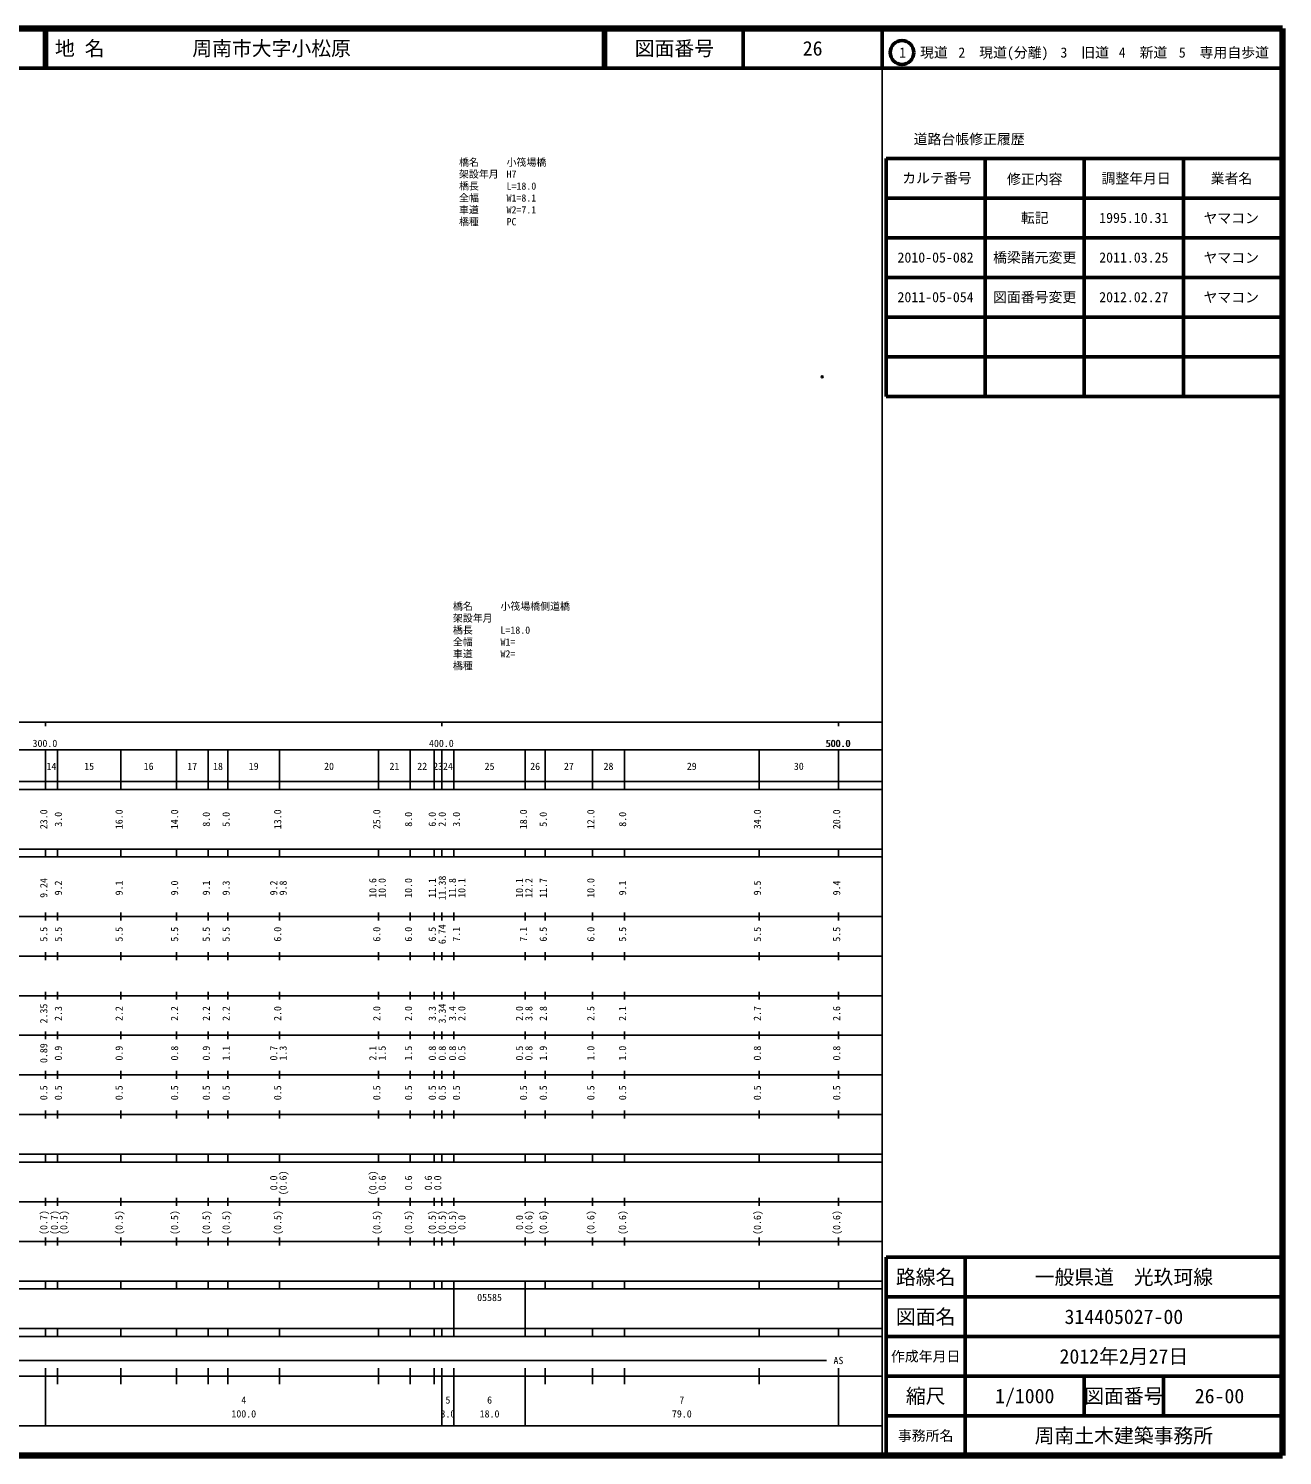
# Model space of a CAD drawing. Units: millimetres on the paper, with parts at other scales. Extents: x 40 to 680, y 20 to 380.
# Drawn here: x 363.7 to 680, y 20 to 380 of the extents above; entities that cross this region are included whole.
import ezdxf
from ezdxf.enums import TextEntityAlignment as Align

# ---------------------------------------------------------------- set-up
doc = ezdxf.new("R2010")
doc.units = ezdxf.units.MM
doc.header["$PDMODE"] = 32
doc.header["$PDSIZE"] = 0.5
for name, color, linetype in [('M-OTRS', 6, 'Continuous'), ('M-STR-HTXT', 7, 'Continuous'), ('M-TTL-TXT', 7, 'Continuous')]:
    doc.layers.add(name, color=color, linetype=linetype)
for name, color, linetype, lineweight in [('M-TTL', 7, 'Continuous', 140), ('M-TTL-BAND', 7, 'Continuous', 25), ('M-TTL-FRAM', 2, 'Continuous', 50), ('M-TTL-LINE', 7, 'Continuous', 50)]:
    doc.layers.add(name, color=color, linetype=linetype, lineweight=lineweight)
doc.styles.add('ＭＳ ゴシック', font='')
doc.styles.get('ＭＳ ゴシック').set_extended_font_data('MS Gothic')

msp = doc.modelspace()

# ---------------------------------------------------------------- linework, layer by layer
at = {"layer": 'M-OTRS'}
msp.add_point((563.928, 292.143), dxfattribs=at)
at = {"layer": 'M-TTL', "color": 2}
for p, q in [((680, 380), (40, 380)), ((680, 20), (680, 380)), ((40, 20), (680, 20))]:
    msp.add_line(p, q, dxfattribs=at)
at = {"layer": 'M-TTL-BAND'}
for p, q in [((579, 20), (579, 370)), ((40, 205), (579, 205)), ((368, 205), (368, 204)), ((468, 205), (468, 204)), ((568, 205), (568, 204)), ((68, 198), (579, 198)), ((368, 188), (368, 198)), ((371, 188), (371, 198)), ((387, 188), (387, 198)), ((401, 188), (401, 198)), ((409, 188), (409, 198)), ((414, 188), (414, 198)), ((427, 188), (427, 198)), ((452, 188), (452, 198)), ((460, 188), (460, 198)), ((466, 188), (466, 198)), ((468, 188), (468, 198)), ((471, 188), (471, 198)), ((489, 188), (489, 198)), ((494, 188), (494, 198)), ((506, 188), (506, 198)), ((514, 188), (514, 198)), ((548, 188), (548, 198)), ((568, 188), (568, 198)), ((40, 190), (579, 190)), ((40, 188), (579, 188)), ((40, 173), (579, 173)), ((368, 171), (368, 173)), ((371, 171), (371, 173)), ((387, 171), (387, 173)), ((401, 171), (401, 173)), ((409, 171), (409, 173)), ((414, 171), (414, 173)), ((427, 171), (427, 173)), ((452, 171), (452, 173)), ((460, 171), (460, 173)), ((466, 171), (466, 173)), ((468, 171), (468, 173)), ((471, 171), (471, 173)), ((489, 171), (489, 173)), ((494, 171), (494, 173)), ((506, 171), (506, 173)), ((514, 171), (514, 173)), ((548, 171), (548, 173)), ((568, 171), (568, 173)), ((40, 171), (579, 171)), ((40, 156), (579, 156)), ((368, 155), (368, 157)), ((371, 155), (371, 157)), ((387, 155), (387, 157)), ((401, 155), (401, 157)), ((409, 155), (409, 157)), ((414, 155), (414, 157)), ((427, 155), (427, 157)), ((452, 155), (452, 157)), ((460, 155), (460, 157)), ((466, 155), (466, 157)), ((468, 155), (468, 157)), ((471, 155), (471, 157)), ((489, 155), (489, 157)), ((494, 155), (494, 157)), ((506, 155), (506, 157)), ((514, 155), (514, 157)), ((548, 155), (548, 157)), ((568, 155), (568, 157)), ((46, 146), (579, 146)), ((368, 145), (368, 147)), ((371, 145), (371, 147)), ((387, 145), (387, 147)), ((401, 145), (401, 147)), ((409, 145), (409, 147)), ((414, 145), (414, 147)), ((427, 145), (427, 147)), ((452, 145), (452, 147)), ((460, 145), (460, 147)), ((466, 145), (466, 147)), ((468, 145), (468, 147)), ((471, 145), (471, 147)), ((489, 145), (489, 147)), ((494, 145), (494, 147)), ((506, 145), (506, 147)), ((514, 145), (514, 147)), ((548, 145), (548, 147)), ((568, 145), (568, 147)), ((368, 135), (368, 137)), ((371, 135), (371, 137)), ((387, 135), (387, 137)), ((401, 135), (401, 137)), ((409, 135), (409, 137)), ((414, 135), (414, 137)), ((427, 135), (427, 137)), ((452, 135), (452, 137)), ((460, 135), (460, 137)), ((466, 135), (466, 137)), ((468, 135), (468, 137)), ((471, 135), (471, 137)), ((489, 135), (489, 137)), ((494, 135), (494, 137)), ((506, 135), (506, 137)), ((514, 135), (514, 137)), ((548, 135), (548, 137)), ((568, 135), (568, 137)), ((52, 136), (579, 136)), ((46, 126), (579, 126)), ((368, 125), (368, 127)), ((371, 125), (371, 127)), ((387, 125), (387, 127)), ((401, 125), (401, 127)), ((409, 125), (409, 127)), ((414, 125), (414, 127)), ((427, 125), (427, 127)), ((452, 125), (452, 127)), ((460, 125), (460, 127)), ((466, 125), (466, 127)), ((468, 125), (468, 127)), ((471, 125), (471, 127)), ((489, 125), (489, 127)), ((494, 125), (494, 127)), ((506, 125), (506, 127)), ((514, 125), (514, 127)), ((548, 125), (548, 127)), ((568, 125), (568, 127)), ((52, 116), (579, 116)), ((368, 115), (368, 117)), ((371, 115), (371, 117)), ((387, 115), (387, 117)), ((401, 115), (401, 117)), ((409, 115), (409, 117)), ((414, 115), (414, 117)), ((427, 115), (427, 117)), ((452, 115), (452, 117)), ((460, 115), (460, 117)), ((466, 115), (466, 117)), ((468, 115), (468, 117)), ((471, 115), (471, 117)), ((489, 115), (489, 117)), ((494, 115), (494, 117)), ((506, 115), (506, 117)), ((514, 115), (514, 117)), ((548, 115), (548, 117)), ((568, 115), (568, 117)), ((46, 106), (579, 106)), ((368, 105), (368, 107)), ((371, 105), (371, 107)), ((387, 105), (387, 107)), ((401, 105), (401, 107)), ((409, 105), (409, 107)), ((414, 105), (414, 107)), ((427, 105), (427, 107)), ((452, 105), (452, 107)), ((460, 105), (460, 107)), ((466, 105), (466, 107)), ((468, 105), (468, 107)), ((471, 105), (471, 107)), ((489, 105), (489, 107)), ((494, 105), (494, 107)), ((506, 105), (506, 107)), ((514, 105), (514, 107)), ((548, 105), (548, 107)), ((568, 105), (568, 107)), ((40, 96), (579, 96)), ((40, 94), (579, 94)), ((368, 94), (368, 96)), ((371, 94), (371, 96)), ((387, 94), (387, 96)), ((401, 94), (401, 96)), ((409, 94), (409, 96)), ((414, 94), (414, 96)), ((427, 94), (427, 96)), ((452, 94), (452, 96)), ((460, 94), (460, 96)), ((466, 94), (466, 96)), ((468, 94), (468, 96)), ((471, 94), (471, 96)), ((489, 94), (489, 96)), ((494, 94), (494, 96)), ((506, 94), (506, 96)), ((514, 94), (514, 96)), ((548, 94), (548, 96)), ((568, 94), (568, 96)), ((49, 84), (579, 84)), ((368, 83), (368, 85)), ((371, 83), (371, 85)), ((387, 83), (387, 85)), ((401, 83), (401, 85)), ((409, 83), (409, 85)), ((414, 83), (414, 85)), ((427, 83), (427, 85)), ((452, 83), (452, 85)), ((460, 83), (460, 85)), ((466, 83), (466, 85)), ((468, 83), (468, 85)), ((471, 83), (471, 85)), ((489, 83), (489, 85)), ((494, 83), (494, 85)), ((506, 83), (506, 85)), ((514, 83), (514, 85)), ((548, 83), (548, 85)), ((568, 83), (568, 85)), ((40, 74), (579, 74)), ((368, 73), (368, 75)), ((371, 73), (371, 75)), ((387, 73), (387, 75)), ((401, 73), (401, 75)), ((409, 73), (409, 75)), ((414, 73), (414, 75)), ((427, 73), (427, 75)), ((452, 73), (452, 75)), ((460, 73), (460, 75)), ((466, 73), (466, 75)), ((468, 73), (468, 75)), ((471, 73), (471, 75)), ((489, 73), (489, 75)), ((494, 73), (494, 75)), ((506, 73), (506, 75)), ((514, 73), (514, 75)), ((548, 73), (548, 75)), ((568, 73), (568, 75)), ((40, 64), (579, 64)), ((40, 62), (579, 62)), ((368, 62), (368, 64)), ((371, 62), (371, 64)), ((387, 62), (387, 64)), ((401, 62), (401, 64)), ((409, 62), (409, 64)), ((414, 62), (414, 64)), ((427, 62), (427, 64)), ((452, 62), (452, 64)), ((460, 62), (460, 64)), ((466, 62), (466, 64)), ((468, 62), (468, 64)), ((471, 62), (471, 64)), ((471, 52), (471, 62)), ((489, 62), (489, 64)), ((489, 52), (489, 62)), ((494, 62), (494, 64)), ((506, 62), (506, 64)), ((514, 62), (514, 64)), ((548, 62), (548, 64)), ((568, 62), (568, 64)), ((40, 52), (579, 52)), ((368, 50), (368, 52)), ((371, 50), (371, 52)), ((387, 50), (387, 52)), ((401, 50), (401, 52)), ((409, 50), (409, 52)), ((414, 50), (414, 52)), ((427, 50), (427, 52)), ((452, 50), (452, 52)), ((460, 50), (460, 52)), ((466, 50), (466, 52)), ((468, 50), (468, 52)), ((471, 50), (471, 52)), ((489, 50), (489, 52)), ((494, 50), (494, 52)), ((506, 50), (506, 52)), ((514, 50), (514, 52)), ((548, 50), (548, 52)), ((568, 50), (568, 52)), ((40, 50), (579, 50)), ((71, 44), (565, 44)), ((40, 40), (579, 40)), ((368, 27.5), (368, 42)), ((371, 38), (371, 42)), ((387, 38), (387, 42)), ((401, 38), (401, 42)), ((409, 38), (409, 42)), ((414, 38), (414, 42)), ((427, 38), (427, 42)), ((452, 38), (452, 42)), ((460, 38), (460, 42)), ((466, 38), (466, 42)), ((468, 27.5), (468, 42)), ((471, 27.5), (471, 42)), ((489, 27.5), (489, 42)), ((494, 38), (494, 42)), ((506, 38), (506, 42)), ((514, 38), (514, 42)), ((548, 38), (548, 42)), ((568, 27.5), (568, 42)), ((68, 27.5), (579, 27.5))]:
    msp.add_line(p, q, dxfattribs=at)
at = {"layer": 'M-TTL-FRAM'}
for p, q in [((580, 347.197), (580, 287.197)), ((580, 347.197), (680, 347.197)), ((580, 287.197), (680, 287.197)), ((680, 70), (580, 70)), ((580, 70), (580, 20))]:
    msp.add_line(p, q, dxfattribs=at)
at = {"layer": 'M-TTL-LINE'}
for p, q in [((367.75, 380), (367.75, 370)), ((368.25, 380), (368.25, 370)), ((508.747, 380), (508.747, 370)), ((509.247, 380), (509.247, 370)), ((543.997, 380), (543.997, 370)), ((579, 380), (579, 370)), ((40, 370), (680, 370)), ((605, 347.197), (605, 287.197)), ((630, 347.197), (630, 287.197)), ((655, 347.197), (655, 287.197)), ((580, 337.197), (680, 337.197)), ((580, 327.197), (680, 327.197)), ((580, 317.197), (680, 317.197)), ((580, 307.197), (680, 307.197)), ((580, 297.197), (680, 297.197)), ((600, 70), (600, 20)), ((680, 60), (580, 60)), ((680, 50), (580, 50)), ((680, 40), (580, 40)), ((630, 40), (630, 30)), ((650, 40), (650, 30)), ((680, 30), (580, 30))]:
    msp.add_line(p, q, dxfattribs=at)
msp.add_circle((584.031, 373.958), 3, dxfattribs=at)

# ---------------------------------------------------------------- texts
at = {"layer": 'M-STR-HTXT', "style": 'ＭＳ ゴシック'}
for s, p in [('橋名', (472.292, 344.795)), ('小筏場橋', (484.292, 344.795)), ('架設年月', (472.292, 341.795)), ('H7', (484.292, 341.795)), ('橋長', (472.292, 338.795)), ('全幅', (472.292, 335.795)), ('L=18.0', (484.292, 338.795)), ('車道', (472.292, 332.795)), ('W1=8.1', (484.292, 335.795)), ('W2=7.1', (484.292, 332.795)), ('橋種', (472.292, 329.795)), ('PC', (484.292, 329.795))]:
    msp.add_text(s, height=1.833, dxfattribs=at).set_placement(p, align=Align.BOTTOM_LEFT)
at = {"layer": 'M-TTL', "style": 'ＭＳ ゴシック'}
for s, p in [('橋名', (470.761, 232.773)), ('小筏場橋側道橋', (482.761, 232.773)), ('架設年月', (470.761, 229.773)), ('橋長', (470.761, 226.773)), ('L=18.0', (482.761, 226.773)), ('全幅', (470.761, 223.773)), ('車道', (470.761, 220.773)), ('W1=\u3000', (482.761, 223.773)), ('橋種', (470.761, 217.773)), ('W2=\u3000', (482.761, 220.773))]:
    msp.add_text(s, height=1.833, dxfattribs=at).set_placement(p, align=Align.BOTTOM_LEFT)
at = {"layer": 'M-TTL-BAND', "style": 'ＭＳ ゴシック'}
for s, p in [('300.0', (367.844, 198.195)), ('400.0', (467.844, 198.195)), ('500.0', (567.844, 198.195)), ('500.0', (568, 198.195)), ('14', (369.5, 192.405)), ('15', (379, 192.405)), ('16', (394, 192.405)), ('17', (405, 192.405)), ('18', (411.5, 192.405)), ('19', (420.5, 192.405)), ('20', (439.5, 192.405)), ('21', (456, 192.405)), ('22', (463, 192.405)), ('23', (467, 192.405)), ('24', (469.5, 192.405)), ('25', (480, 192.405)), ('26', (491.5, 192.405)), ('27', (500, 192.405)), ('28', (510, 192.405)), ('29', (531, 192.405)), ('30', (558, 192.405)), ('AS', (568, 42.5)), ('4', (418, 32.523)), ('5', (469.5, 32.523)), ('6', (480, 32.523)), ('7', (528.5, 32.523)), ('100.0', (418, 29.033)), ('3.0', (469.5, 29.033)), ('18.0', (480, 29.033)), ('79.0', (528.5, 29.033))]:
    msp.add_text(s, height=1.833, dxfattribs=at).set_placement(p, align=Align.BOTTOM_CENTER)
for s, p in [('23.0', (369, 180.5)), ('3.0', (372.684, 180.5)), ('16.0', (388, 180.5)), ('14.0', (402, 180.5)), ('8.0', (410, 180.5)), ('5.0', (415, 180.5)), ('13.0', (428, 180.5)), ('25.0', (453, 180.5)), ('8.0', (461, 180.5)), ('6.0', (467, 180.5)), ('2.0', (469.506, 180.5)), ('3.0', (473.089, 180.5)), ('18.0', (490, 180.5)), ('5.0', (495, 180.5)), ('12.0', (507, 180.5)), ('8.0', (515, 180.5)), ('34.0', (549, 180.5)), ('20.0', (569, 180.5)), ('11.38', (469.506, 163.174)), ('9.24', (369, 163.174)), ('9.2', (372.684, 163.174)), ('9.1', (388, 163.174)), ('9.0', (402, 163.174)), ('9.1', (410, 163.174)), ('9.3', (415, 163.174)), ('9.2', (427, 163.174)), ('9.8', (429.37, 163.174)), ('10.6', (452, 163.174)), ('10.0', (454.37, 163.174)), ('10.0', (461, 163.174)), ('11.1', (467, 163.174)), ('11.8', (472.089, 163.174)), ('10.1', (474.459, 163.174)), ('10.1', (489, 163.174)), ('12.2', (491.37, 163.174)), ('11.7', (495, 163.174)), ('10.0', (507, 163.174)), ('9.1', (515, 163.174)), ('9.5', (549, 163.174)), ('9.4', (569, 163.174)), ('5.5', (369, 151.5)), ('5.5', (372.684, 151.5)), ('5.5', (388, 151.5)), ('5.5', (402, 151.5)), ('5.5', (410, 151.5)), ('5.5', (415, 151.5)), ('6.0', (428, 151.5)), ('6.0', (453, 151.5)), ('6.0', (461, 151.5)), ('6.5', (467, 151.5)), ('6.74', (469.506, 151.5)), ('7.1', (473.089, 151.5)), ('7.1', (490, 151.5)), ('6.5', (495, 151.5)), ('6.0', (507, 151.5)), ('5.5', (515, 151.5)), ('5.5', (549, 151.5)), ('5.5', (569, 151.5)), ('2.35', (369, 131.5)), ('2.3', (372.684, 131.5)), ('2.2', (388, 131.5)), ('2.2', (402, 131.5)), ('2.2', (410, 131.5)), ('2.2', (415, 131.5)), ('2.0', (428, 131.5)), ('2.0', (453, 131.5)), ('2.0', (461, 131.5)), ('3.3', (467, 131.5)), ('3.34', (469.506, 131.5)), ('3.4', (472.089, 131.5)), ('2.0', (474.459, 131.5)), ('2.0', (489, 131.5)), ('3.8', (491.37, 131.5)), ('2.8', (495, 131.5)), ('2.5', (507, 131.5)), ('2.1', (515, 131.5)), ('2.7', (549, 131.5)), ('2.6', (569, 131.5)), ('0.89', (369, 121.5)), ('0.9', (372.684, 121.5)), ('0.9', (388, 121.5)), ('0.8', (402, 121.5)), ('0.9', (410, 121.5)), ('1.1', (415, 121.5)), ('0.7', (427, 121.5)), ('1.3', (429.37, 121.5)), ('2.1', (452, 121.5)), ('1.5', (454.37, 121.5)), ('1.5', (461, 121.5)), ('0.8', (467, 121.5)), ('0.8', (469.506, 121.5)), ('0.8', (472.089, 121.5)), ('0.5', (474.459, 121.5)), ('0.5', (489, 121.5)), ('0.8', (491.37, 121.5)), ('1.9', (495, 121.5)), ('1.0', (507, 121.5)), ('1.0', (515, 121.5)), ('0.8', (549, 121.5)), ('0.8', (569, 121.5)), ('0.5', (369, 111.5)), ('0.5', (372.684, 111.5)), ('0.5', (388, 111.5)), ('0.5', (402, 111.5)), ('0.5', (410, 111.5)), ('0.5', (415, 111.5)), ('0.5', (428, 111.5)), ('0.5', (453, 111.5)), ('0.5', (461, 111.5)), ('0.5', (467, 111.5)), ('0.5', (469.506, 111.5)), ('0.5', (473.089, 111.5)), ('0.5', (490, 111.5)), ('0.5', (495, 111.5)), ('0.5', (507, 111.5)), ('0.5', (515, 111.5)), ('0.5', (549, 111.5)), ('0.5', (569, 111.5)), ('0.0', (427, 88.764)), ('(0.6)', (429.37, 88.764)), ('(0.6)', (452, 88.764)), ('0.6', (454.37, 88.764)), ('0.6', (461, 88.764)), ('0.6', (466, 88.764)), ('0.0', (468.37, 88.764)), ('(0.7)', (369, 78.764)), ('(0.7)', (371.684, 78.764)), ('(0.5)', (374.054, 78.764)), ('(0.5)', (388, 78.764)), ('(0.5)', (402, 78.764)), ('(0.5)', (410, 78.764)), ('(0.5)', (415, 78.764)), ('(0.5)', (428, 78.764)), ('(0.5)', (453, 78.764)), ('(0.5)', (461, 78.764)), ('(0.5)', (467, 78.764)), ('(0.5)', (469.506, 78.764)), ('(0.5)', (472.089, 78.764)), ('0.0', (474.459, 78.764)), ('0.0', (489, 78.764)), ('(0.6)', (491.37, 78.764)), ('(0.6)', (495, 78.764)), ('(0.6)', (507, 78.764)), ('(0.6)', (515, 78.764)), ('(0.6)', (549, 78.764)), ('(0.6)', (569, 78.764))]:
    msp.add_text(s, height=1.833, rotation=90, dxfattribs=at).set_placement(p, align=Align.BOTTOM_CENTER)
msp.add_text('05585', height=1.833, dxfattribs=at).set_placement((476.875, 58.405), align=Align.BOTTOM_LEFT)
at = {"layer": 'M-TTL-TXT', "style": 'ＭＳ ゴシック'}
for s, p in [('地 名', (370.38, 375)), ('周南市大字小松原', (405.024, 375))]:
    msp.add_text(s, height=3.666, dxfattribs=at).set_placement(p, align=Align.MIDDLE_LEFT)
for s, height, p in [('図面番号', 3.666, (526.622, 375)), ('26', 3.666, (561.497, 375)), ('1\u3000現道', 2.566, (589.448, 373.958)), ('2\u3000現道(分離)', 2.566, (609.619, 373.958)), ('3\u3000旧道', 2.566, (630.121, 373.958)), ('4\u3000新道', 2.566, (644.824, 373.958)), ('5\u3000専用自歩道', 2.566, (665.228, 373.958)), ('道路台帳修正履歴', 2.566, (600.968, 352.113)), ('カルテ番号', 2.566, (592.839, 342.277)), ('修正内容', 2.566, (617.509, 342.023)), ('調整年月日', 2.566, (643.089, 342.197)), ('業者名', 2.566, (667.134, 342.197)), ('転記', 2.566, (617.5, 332.245)), ('1995.10.31', 2.566, (642.5, 332.245)), ('ヤマコン', 2.566, (667.077, 332.189)), ('2010-05-082', 2.566, (592.5, 322.245)), ('橋梁諸元変更', 2.566, (617.5, 322.245)), ('2011.03.25', 2.566, (642.5, 322.245)), ('ヤマコン', 2.566, (667.077, 322.189)), ('2011-05-054', 2.566, (592.5, 312.245)), ('図面番号変更', 2.566, (617.5, 312.245)), ('2012.02.27', 2.566, (642.5, 312.245)), ('ヤマコン', 2.566, (667.077, 312.189)), ('路線名', 3.666, (590, 65)), ('路線名', 3.666, (590, 65)), ('一般県道\u3000光玖珂線', 3.666, (640, 65)), ('図面名', 3.666, (590, 55)), ('図面名', 3.666, (590, 55)), ('314405027-00', 3.666, (640, 55)), ('2012年2月27日', 3.666, (640, 45)), ('作成年月日', 2.566, (590, 45)), ('作成年月日', 2.566, (590, 45)), ('縮尺', 3.666, (590, 35)), ('縮尺', 3.666, (590, 35)), ('1/1000', 3.666, (615, 35)), ('図面番号', 3.666, (640, 35)), ('図面番号', 3.666, (640, 35)), ('26-00', 3.666, (664.125, 35)), ('事務所名', 2.566, (590, 25)), ('事務所名', 2.566, (590, 25)), ('周南土木建築事務所', 3.666, (640, 25))]:
    msp.add_text(s, height=height, dxfattribs=at).set_placement(p, align=Align.MIDDLE_CENTER)

doc.saveas('drawing.dxf')
